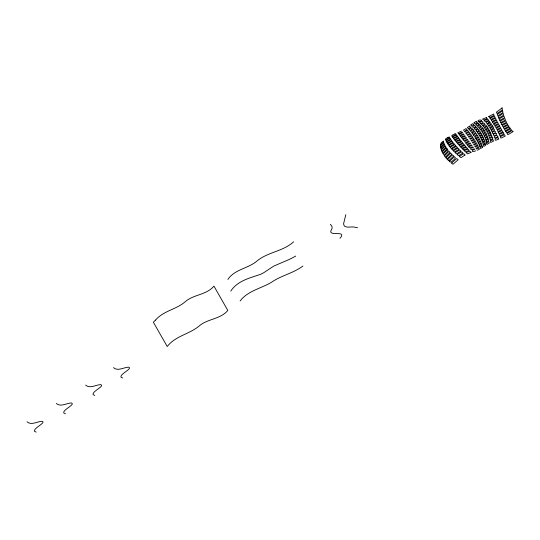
<?xml version="1.0" encoding="UTF-8"?>
<svg xmlns="http://www.w3.org/2000/svg" width="540" height="540" viewBox="0 0 540 540"><rect width="100%" height="100%" fill="white"/><g stroke="black" fill="none" stroke-linecap="round" stroke-linejoin="round"><path stroke-width="0.81" d="M345.796 214.643L343.562 223.898L344.196 225.781A36.443 10.166 -29.7 0 0 345.276 226.564L347.652 227.144L351.925 226.969A44.159 12.319 -29.7 0 1 353.869 227.009L357.581 227.759M227.894 279.45C234.644 269.176 248.36 268.556 257.195 260.867C267.887 251.984 283.169 251.444 293.618 241.805M230.742 291.128C237.452 280.834 249.703 278.012 260.537 274.347A10.017 2.794 -29.7 0 0 263.878 272.619L273.814 266.072L288.441 259.794A32.137 8.964 -29.7 0 0 293.767 257.141L295.745 256.068M339.998 238.316C347.976 229.25 325.978 237.722 331.729 229.257A22.471 6.271 -29.7 0 0 332.141 227.921L331.776 225.943L330.332 224.336M240.131 300.908C248.076 290.642 261.043 288.562 271.492 282.285C281.198 275.434 293.375 273.254 302.926 266.038M447.134 148.878L442.766 153.4A9.059 4.523 50.7 0 1 442.179 152.111L446.31 147.764A7.236 1.573 46.8 0 0 447.134 148.878M449.752 146.772L450.61 146.144A6.244 1.742 -29.7 0 1 452.905 144.767L454.336 144.079A7.945 0.945 46.6 0 1 453.431 142.992L452.007 143.681A6.17 1.721 -29.7 0 0 449.752 145.044L448.922 145.651A7.236 1.573 46.8 0 0 449.752 146.772M481.923 137.909L481.505 138.2A18.671 5.211 -29.7 0 1 480.938 138.591L481.545 139.914A19.946 5.562 -29.7 0 0 482.099 139.536L483.32 138.692A20.014 5.582 -29.7 0 1 483.725 138.416L483.158 137.052A22.343 6.237 -29.7 0 0 482.747 137.336L482.2 137.714M455.753 151.254L454.565 152.091A8.93 1.944 46.8 0 1 453.418 150.95L454.599 150.113A6.554 1.829 -29.7 0 1 457.198 148.622L458.048 148.23A9.295 1.107 46.6 0 0 459.169 149.378L458.615 149.634A6.784 1.89 -29.7 0 0 455.753 151.254M461.477 131.159L457.799 132.725L458.312 133.447A16.72 0.965 50.3 0 0 458.494 133.697L462.274 132.165M462.726 132.759L458.946 134.291A15.275 0.884 50.3 0 0 459.709 135.317L463.583 133.88M454.822 133.981L455.571 133.657L456.091 134.386A16.72 0.965 50.3 0 0 456.273 134.629L452.048 136.431A18.772 2.241 46.6 0 1 451.67 135.797L452.534 135.014A24.934 6.959 -29.7 0 1 454.822 133.981M498.906 132.01L498.245 132.28L498.893 133.664A27.128 7.567 -29.7 0 0 502.821 131.915L502.065 130.619A28.309 7.897 -29.7 0 1 498.906 132.003M492.683 139.847C493.317 139.502 493.925 141.764 492.716 141.568A21.688 6.048 -29.7 0 0 491.812 141.946L490.644 142.479L490.32 140.906A13.21 3.686 -29.7 0 1 492.676 139.86M464.92 135.648L460.985 137.005A13.352 0.769 50.3 0 1 460.181 135.931L464.11 134.568M465.406 136.282L461.471 137.639A11.9 0.689 50.3 0 0 462.328 138.739L466.216 137.389M475.646 150.849L474.842 151.146A24.307 6.784 -29.7 0 1 474.329 151.322C470.738 152.429 471.94 149.58 474.815 149.546M466.763 138.112L462.82 139.394A10.888 0.628 50.3 0 0 463.712 140.522L467.613 139.306M468.146 140.015C461.768 141.021 465.163 143.519 468.848 141.014M472.932 146.853L469.611 147.872A13.385 0.769 50.3 0 1 468.585 146.671L472.122 145.618M473.459 147.555C468.045 148.264 471.11 150.896 474.228 148.743M469.456 141.831L465.635 142.985A10.294 0.594 50.3 0 0 466.587 144.139L470.286 143.039M471.609 144.929L468.072 145.989A11.279 0.648 50.3 0 1 467.093 144.815L470.792 143.714M122.661 377.987L120.953 377.15C119.941 373.808 133.009 368.577 128.642 367.139C123.707 367.322 117.814 371.554 113.501 367.659M94.763 395.435L93.056 394.598C92.043 391.264 105.111 386.033 100.744 384.595C95.809 384.777 89.917 389.002 85.61 385.108M65.434 413.782L63.727 412.945C62.721 409.61 75.782 404.379 71.422 402.941C66.488 403.124 60.588 407.356 56.282 403.454M36.153 432.101L34.445 431.264C33.433 427.93 46.501 422.699 42.134 421.261C37.206 421.443 31.307 425.675 27 421.774M479.885 124.902L480.971 126.056A6.143 1.715 -29.7 0 0 478.73 127.454L477.617 126.272A5.36 1.499 -29.7 0 1 479.885 124.889M475.747 126.461L474.559 125.347A13.52 3.773 -29.7 0 0 473.29 126.286C471.582 126.9 474.221 128.959 474.829 127.13A14.492 4.043 -29.7 0 1 475.747 126.461M469.058 129.384L470.043 130.545A11.401 3.179 -29.7 0 0 472.399 128.925L471.17 127.872A12.879 3.591 -29.7 0 1 469.078 129.391M486.378 117.544L487.249 118.625A22.761 6.352 -29.7 0 1 484.461 119.725C483.86 120.623 481.768 118.847 483.158 118.814A19.285 5.38 -29.7 0 0 486.371 117.558M463.354 130.255L463.3 130.187A6.386 1.782 -29.7 0 0 466.007 128.567L467.026 129.681A6.453 1.802 -29.7 0 1 464.15 131.261M490.03 118.253L490.88 119.401A13.723 3.827 -29.7 0 0 495.079 117.383L494.478 115.999A11.914 3.328 -29.7 0 1 490.03 118.253M472.115 133.103L473.013 134.332A9.329 2.606 -29.7 0 0 475.511 132.725L474.565 131.483A10.071 2.808 -29.7 0 1 472.122 133.117M466.101 133.751L466.047 133.677A6.676 1.863 -29.7 0 0 469.058 132.138L469.996 133.333A6.926 1.931 -29.7 0 1 466.918 134.825L466.803 134.69M465.48 132.948L465.48 132.948A6.676 1.863 -29.7 0 0 468.545 131.477L467.552 130.316A6.453 1.802 -29.7 0 1 464.67 131.902M480.296 129.364L479.372 128.21A6.143 1.715 -29.7 0 1 481.558 126.718L482.551 127.953A6.939 1.937 -29.7 0 0 480.317 129.364M468.221 136.613L468.275 136.688A7.121 1.985 -29.7 0 0 471.407 135.243L470.502 134.008A6.926 1.931 -29.7 0 1 467.417 135.5M487.067 126.745L487.91 128.007M473.519 135.034L474.363 136.276A8.89 2.477 -29.7 0 0 476.881 134.696L476.024 133.427A9.329 2.606 -29.7 0 1 473.526 135.047M474.64 146.151L474.694 146.232A6.311 1.762 -29.7 0 0 477.387 145.044L476.739 143.741A6.737 1.883 -29.7 0 1 473.89 144.983M485.818 129.904L486.601 131.207A9.275 2.585 -29.7 0 1 489.125 130.046L488.403 128.776A9.423 2.626 -29.7 0 0 485.825 129.883M484.441 130.653L485.224 131.956A8.127 2.268 -29.7 0 0 482.983 133.373L482.193 132.071A7.648 2.133 -29.7 0 1 484.434 130.633M477.36 135.412L478.136 136.694A8.64 2.41 -29.7 0 1 475.632 138.254M475.868 148.142L475.922 148.223A5.778 1.613 -29.7 0 0 478.406 147.089L477.792 145.76M475.625 138.247L474.863 137.039A8.89 2.477 -29.7 0 0 477.346 135.412M505.744 131.416L506.534 132.705A19.879 5.542 -29.7 0 0 511.488 129.944L510.557 128.878A21.539 6.008 -29.7 0 1 505.744 131.416M503.219 132.671L504.002 133.967A22.923 6.392 -29.7 0 1 499.912 135.851L499.284 134.433A27.128 7.567 -29.7 0 0 503.219 132.685M499.385 125.692L498.751 124.477A25.171 7.02 -29.7 0 1 494.951 126.056L495.68 127.366L496.321 127.103A27.128 7.567 -29.7 0 0 499.419 125.766M478.204 142.965L478.852 144.261A8.822 2.464 -29.7 0 0 481.113 142.871L480.587 141.514A8.566 2.39 -29.7 0 1 478.211 142.978M479.635 139.448L480.242 140.771A8.566 2.39 -29.7 0 1 477.86 142.236L477.171 140.953A8.525 2.376 -29.7 0 0 479.621 139.448M486.311 134.042L485.636 132.705A8.127 2.268 -29.7 0 0 483.401 134.123L484.056 135.446A8.282 2.308 -29.7 0 1 486.297 134.028M479.783 146.347L479.169 145.024A8.822 2.464 -29.7 0 0 481.43 143.627L481.903 145.031A9.545 2.666 -29.7 0 1 479.79 146.36M497.853 136.742C496.483 132.394 490.698 140.542 497.171 137.025A34.081 9.511 -29.7 0 0 497.853 136.742M500.31 136.647L500.924 138.125A19.393 5.413 -29.7 0 0 505.224 136.067L504.407 134.75A22.923 6.392 -29.7 0 1 500.31 136.64M487.539 136.991L488.018 138.429M489.416 137.7L488.936 136.256A10.625 2.963 -29.7 0 1 491.508 135.081L492.062 136.492A12.501 3.49 -29.7 0 0 489.422 137.673M476.327 148.959A5.778 1.613 -29.7 0 0 478.805 147.832L479.385 149.189A5.191 1.451 -29.7 0 1 477.151 150.275M477.792 145.766A6.311 1.762 -29.7 0 1 475.112 146.947M487.532 136.978A8.107 2.261 -29.7 0 0 485.291 138.375L485.764 139.786A7.695 2.147 -29.7 0 1 488.018 138.416M472.655 143.053A7.04 1.964 -29.7 0 0 475.632 141.77L476.314 143.033A6.737 1.883 -29.7 0 1 473.472 144.275M471.393 141.143A7.196 2.012 -29.7 0 0 474.458 139.813L475.193 141.055A7.04 1.964 -29.7 0 1 472.217 142.351M470.104 139.246A7.223 2.012 -29.7 0 0 473.216 137.862L474.005 139.104A7.196 2.012 -29.7 0 1 470.941 140.447M487.046 126.772A10.199 2.849 -29.7 0 0 484.475 127.886L485.359 129.175A9.423 2.626 -29.7 0 1 487.897 128.027M468.774 137.363A7.121 1.985 -29.7 0 0 471.893 135.925L472.736 137.16A7.223 2.012 -29.7 0 1 469.631 138.557M440.377 144.612L440.377 144.7A17.84 8.91 50.7 0 0 440.377 145.3L443.624 141.764A19.528 4.246 46.8 0 1 443.401 141.068L441.356 142.628L440.377 144.612M440.654 145.733L440.485 145.989A15.309 7.648 50.7 0 0 440.606 147.359L444.177 143.498A15.161 3.294 46.8 0 1 443.732 142.452L440.654 145.733M440.998 147.764L440.802 148.055A12.474 6.23 50.7 0 0 441.092 149.405L444.953 145.274A11.306 2.457 46.8 0 1 444.373 144.194L440.998 147.764M441.585 149.789L441.369 150.1A10.422 5.204 50.7 0 0 441.815 151.423L445.945 147.076A8.728 1.897 46.8 0 1 445.237 145.969L441.585 149.789M443.468 153.725C443.036 157.667 448.369 150.795 448.146 150.248A6.689 1.451 46.8 0 1 447.579 149.553L443.468 153.725M444.731 155.621L444.454 155.979A8.383 4.185 50.7 0 0 445.311 157.181L450.077 152.469A7.135 1.552 46.8 0 1 449.03 151.335L444.731 155.621M446.202 157.457L445.905 157.822A9.504 4.745 50.7 0 0 446.904 158.989L451.818 154.251A8.93 1.944 46.8 0 1 450.671 153.11L446.202 157.457M447.883 159.26L447.572 159.624A11.867 5.926 50.7 0 0 448.706 160.765L453.749 156.053A12.393 2.693 46.8 0 1 452.486 154.892L447.883 159.26M449.773 161.042L449.442 161.406A14.742 7.364 50.7 0 0 450.144 162.041C450.596 163.026 456.644 157.721 455.247 157.356A16.551 3.598 46.8 0 1 454.491 156.695L449.773 161.042M451.872 162.817L451.528 163.175L452.945 164.295L458.183 159.759L456.685 158.531L451.872 162.817M155.554 320.072L153.353 322.191L167.231 346.518C175.338 335.927 189.182 334.247 198.956 326.18C207.32 318.634 220.293 319.484 227.819 310.446L213.941 286.119C206.422 295.164 193.448 294.314 185.085 301.853C176.229 309.541 163.404 310.777 155.554 320.072M502.072 107.899L497.428 111.463A11.954 3.335 -29.7 0 1 496.442 112.104L497.009 113.461A12.852 3.584 -29.7 0 0 499.554 111.834L502.342 109.782L502.072 107.899M469.382 126.137L469.017 126.428A13.082 3.652 -29.7 0 1 467.438 127.629L468.45 128.743A12.879 3.591 -29.7 0 0 470.549 127.231L469.382 126.137M470.894 124.963L471.839 126.252L472.601 125.665A13.52 3.773 -29.7 0 1 473.87 124.72L472.588 123.68A10.78 3.01 -29.7 0 0 471.143 124.774L470.894 124.963M502.585 110.7L499.797 112.752A12.852 3.584 -29.7 0 1 497.245 114.386L497.846 115.756A14.661 4.09 -29.7 0 0 502.585 112.759L502.949 112.509L502.585 110.7M446.661 141.487L446.405 141.676A15.161 3.294 46.8 0 1 445.959 140.636A6.224 1.735 -29.7 0 1 448.436 138.989L450.009 138.166A15.012 1.789 46.6 0 0 450.644 139.131L449.01 139.968A6.136 1.715 -29.7 0 0 446.654 141.487M447.005 142.061L446.749 142.256A11.306 2.457 46.8 0 0 447.336 143.33L447.869 142.938A6.109 1.708 -29.7 0 1 450.05 141.561L451.73 140.724A11.644 1.391 46.6 0 1 450.995 139.712L449.361 140.542A6.136 1.715 -29.7 0 0 446.999 142.061M448.011 143.728L447.748 143.93A8.728 1.897 46.8 0 0 448.457 145.037L449.287 144.43A6.129 1.708 -29.7 0 1 451.258 143.215L452.966 142.378A9.335 1.114 46.6 0 1 452.142 141.325L450.461 142.162A6.109 1.708 -29.7 0 0 448.274 143.532L448.011 143.728M450.549 147.191L450.265 147.4A6.689 1.451 46.8 0 0 450.833 148.095L451.204 148.527L452.371 147.697A6.365 1.775 -29.7 0 1 454.687 146.353L455.827 145.814L455.47 145.415A7.398 0.884 46.6 0 1 454.856 144.707L453.418 145.395A6.244 1.742 -29.7 0 0 451.123 146.779L450.549 147.191M475.2 127.987C473.175 128.682 475.902 130.883 476.671 128.878A18.131 5.062 -29.7 0 1 477.475 128.304L476.381 127.123A14.492 4.043 -29.7 0 0 475.463 127.791L475.2 127.987M452.054 148.952L451.764 149.168A7.135 1.552 46.8 0 0 452.81 150.302L453.985 149.465A6.507 1.816 -29.7 0 1 456.307 148.115L457.434 147.575A7.715 0.918 46.6 0 1 456.388 146.455L455.247 146.995A6.365 1.775 -29.7 0 0 452.932 148.338L452.054 148.952M455.531 152.536L455.233 152.759A12.393 2.693 46.8 0 0 456.496 153.92L457.974 152.894A7.088 1.978 -29.7 0 1 461.032 151.22A12.38 1.478 46.6 0 1 459.83 150.039L459.277 150.296A6.757 1.883 -29.7 0 0 456.712 151.727L455.531 152.536M476.57 130.066L475.875 130.572L476.834 131.807A20.608 5.751 -29.7 0 0 477.259 131.504L478.501 130.606A18.995 5.299 -29.7 0 1 479.048 130.221L478.055 128.986A18.131 5.062 -29.7 0 0 477.252 129.566L476.57 130.066M457.522 154.379L457.225 154.602A16.551 3.598 46.8 0 0 457.981 155.264L458.602 155.79L460.067 154.778A7.391 2.059 -29.7 0 1 463.037 153.117L462.389 152.503A15.889 1.897 46.6 0 1 461.754 151.902A7.088 1.978 -29.7 0 0 458.696 153.576L457.522 154.379M459.689 156.276C459.365 157.187 461.653 158.315 462.335 156.722A7.938 2.214 -29.7 0 1 465.197 155.088L463.826 153.819A7.391 2.059 -29.7 0 0 460.85 155.48L459.689 156.276M478.346 131.814L477.785 132.212A20.608 5.751 -29.7 0 1 477.36 132.516L478.224 133.785A19.838 5.535 -29.7 0 0 478.798 133.38L480.053 132.489A20.52 5.724 -29.7 0 1 480.465 132.199L479.574 130.93A18.995 5.299 -29.7 0 0 479.027 131.315L478.346 131.814M480.107 133.508L479.27 134.109A19.838 5.535 -29.7 0 1 478.697 134.514L479.473 135.797A20.378 5.684 -29.7 0 0 480.188 135.297L481.302 134.514A22.532 6.284 -29.7 0 1 481.714 134.231L480.931 132.928A20.52 5.724 -29.7 0 0 480.519 133.218L480.107 133.508M480.884 135.844L480.6 136.04A20.378 5.684 -29.7 0 1 479.891 136.532L480.58 137.835A18.671 5.211 -29.7 0 0 481.147 137.444L482.389 136.58A22.343 6.237 -29.7 0 1 482.794 136.296L482.126 134.966A22.532 6.284 -29.7 0 0 481.714 135.257L480.884 135.844M482.821 140.029L482.409 140.306A19.946 5.562 -29.7 0 1 481.856 140.684L482.389 142.04A21.188 5.913 -29.7 0 0 482.787 141.77L483.982 140.953A18.002 5.022 -29.7 0 1 484.515 140.596L484.036 139.185A20.014 5.582 -29.7 0 0 483.631 139.462L482.821 140.029M483.982 141.932L483.05 142.567A21.188 5.913 -29.7 0 1 482.652 142.837L483.118 144.234L484.394 143.37A16.119 4.496 -29.7 0 1 485.17 142.857L484.778 141.392A18.002 5.022 -29.7 0 0 484.245 141.75L483.982 141.932M484.232 144.457C482.72 144.626 483.631 147.542 484.704 145.861A13.115 3.659 -29.7 0 1 485.71 145.206L485.393 143.681A16.119 4.496 -29.7 0 0 484.616 144.2L484.232 144.457M482.605 147.258L482.362 147.42A9.693 2.707 -29.7 0 1 480.654 148.5L480.074 147.13A9.545 2.666 -29.7 0 0 482.186 145.807L482.605 147.258M447.95 137.376L447.701 137.518A6.399 1.782 -29.7 0 0 445.379 139.077L445.46 139.388A19.528 4.246 46.8 0 0 445.682 140.083A6.224 1.735 -29.7 0 1 448.16 138.442L449.732 137.619A18.772 2.241 46.6 0 1 449.354 136.984L447.95 137.376M482.558 125.246L481.315 124.173L482.618 123.593A19.109 5.333 -29.7 0 1 483.698 123.167C485.926 123.532 484.171 124.943 482.558 125.246M483.118 125.921L483.955 127.211A4.806 1.343 -29.7 0 1 484.407 126.981L485.521 126.468A16.436 4.583 -29.7 0 1 486.547 126.05L485.69 124.916A16.99 4.739 -29.7 0 0 484.07 125.469L483.118 125.921M490.246 139.955L489.692 138.53A12.501 3.49 -29.7 0 1 492.325 137.342L492.824 138.821L492.446 138.976A15.107 4.212 -29.7 0 0 490.563 139.793L490.246 139.955M480.863 123.464L479.52 122.459L481.052 121.817A23.058 6.433 -29.7 0 1 481.619 121.608C484.225 121.217 482.915 123.316 480.863 123.464M452.695 136.843L452.432 136.971A15.012 1.789 46.6 0 0 453.067 137.936L457.414 136.202A15.275 0.884 50.3 0 1 456.658 135.175L456.138 135.378A29.862 8.33 -29.7 0 0 454.558 136.013L452.695 136.843M479.027 121.797C474.316 119.529 486.749 119.374 479.027 121.797M453.776 138.382L453.506 138.51A11.644 1.391 46.6 0 0 454.241 139.523L458.656 137.842A13.352 0.769 50.3 0 1 457.846 136.769L457.583 136.863A36.74 10.253 -29.7 0 0 456.509 137.255L453.776 138.382M463.813 149.897L463.543 150.019A12.38 1.478 46.6 0 1 462.348 148.838L466.486 147.346A13.385 0.769 50.3 0 0 467.505 148.547L463.813 149.897M464.447 150.593L464.177 150.714A15.889 1.897 46.6 0 0 464.812 151.315L465.46 151.929A8.471 2.363 -29.7 0 1 466.459 151.483L469.206 150.478L468.139 149.243A24.516 6.838 -29.7 0 0 467.208 149.533L464.447 150.593M454.99 139.995L454.714 140.117A9.335 1.114 46.6 0 0 455.537 141.169L459.979 139.536A11.9 0.689 50.3 0 1 459.128 138.436L458.858 138.524A37.024 10.328 -29.7 0 0 458.048 138.8L454.99 139.995M462.017 148.048L461.747 148.163A9.295 1.107 46.6 0 1 460.627 147.022L464.9 145.496A11.279 0.648 50.3 0 0 465.885 146.671L462.017 148.048M456.327 141.662L456.044 141.784A7.945 0.945 46.6 0 0 456.948 142.871L461.376 141.278A10.888 0.628 50.3 0 1 460.485 140.15A41.459 11.563 -29.7 0 0 459.675 140.414L456.327 141.662M460.33 146.239L460.053 146.367A7.715 0.918 46.6 0 1 459.007 145.24L463.381 143.687A10.294 0.594 50.3 0 0 464.326 144.842L460.33 146.239M457.765 143.377L457.475 143.498A7.398 0.884 46.6 0 0 458.048 144.146L458.453 144.599L462.827 143.046L461.902 141.905L457.765 143.377M492.98 133.515L492.19 132.206A25.623 7.148 -29.7 0 1 492.716 131.989C495.848 129.688 496.989 133.245 492.98 133.515M498.508 131.254C497.799 132.138 496.638 129.823 497.826 129.911A29.16 8.134 -29.7 0 0 500.938 128.567L501.674 129.857A28.309 7.897 -29.7 0 1 498.508 131.247M493.324 134.305C493.898 139.064 500.6 130.424 493.324 134.305M497.475 137.876C494.586 137.754 494.019 141.689 497.138 139.766A30.152 8.411 -29.7 0 0 498.771 139.077L498.157 137.592A34.081 9.511 -29.7 0 1 497.475 137.876M497.428 129.161C496.739 130.025 495.531 127.757 496.726 127.852A27.128 7.567 -29.7 0 0 499.824 126.508L500.54 127.818A29.16 8.134 -29.7 0 1 497.428 129.161M492.521 131.153L492.338 131.227A25.623 7.148 -29.7 0 0 491.812 131.443L491.13 130.113A25.009 6.98 -29.7 0 1 491.65 129.897C494.221 127.602 496.22 130.808 492.521 131.153M492.575 126.124L490.043 127.13A27.77 7.749 -29.7 0 0 489.51 127.346L488.666 126.09L491.164 125.105A33.575 9.369 -29.7 0 0 491.805 124.848L492.575 126.124M493.02 126.853L490.482 127.859A27.77 7.749 -29.7 0 0 489.956 128.068L490.718 129.364A25.009 6.98 -29.7 0 1 491.245 129.148L493.756 128.149L493.02 126.853M488.369 125.314L487.269 124.173L489.226 123.424A28.438 7.931 -29.7 0 0 490.523 122.904L491.326 124.146A33.575 9.369 -29.7 0 1 490.691 124.403L488.369 125.314M488.72 122.742C487.424 124.504 484.367 122.168 487.181 121.824A24.806 6.919 -29.7 0 0 489.186 121.028L490.023 122.222A28.438 7.931 -29.7 0 1 488.72 122.742M486.648 121.183C485.872 122.499 483.212 120.589 485.014 120.339A22.761 6.352 -29.7 0 0 487.802 119.239L488.66 120.38A24.806 6.919 -29.7 0 1 486.648 121.176M470.995 152.483L470.799 152.55A11.408 3.186 -29.7 0 0 467.512 153.893L466.135 152.651A13.392 3.74 -29.7 0 1 469.854 151.227L470.995 152.483M476.159 121.635L476.077 121.574A4.144 1.154 -29.7 0 0 473.796 122.864L475.085 123.903A4.678 1.303 -29.7 0 1 477.36 122.56L476.159 121.635M478.13 123.242L478.055 123.181A4.678 1.303 -29.7 0 0 475.787 124.511L476.975 125.631A5.36 1.499 -29.7 0 1 479.237 124.241L478.13 123.242M513 131.632L511.994 130.619A19.879 5.542 -29.7 0 1 507.033 133.38L507.85 134.683A18.542 5.171 -29.7 0 0 512.993 131.632M473.054 129.668L472.986 129.593A11.401 3.179 -29.7 0 1 470.644 131.227L471.569 132.415A10.071 2.808 -29.7 0 0 474.012 130.795L473.054 129.668M488.808 116.539L488.754 116.471A10.847 3.024 -29.7 0 0 493.506 113.947L494.066 115.303A11.914 3.328 -29.7 0 1 489.625 117.551L488.808 116.539M510.091 128.189L509.227 127.042A22.802 6.365 -29.7 0 1 504.515 129.438L505.271 130.727A21.539 6.008 -29.7 0 0 510.091 128.189M483.145 128.736L483.084 128.655A6.939 1.937 -29.7 0 0 480.85 130.072L481.721 131.342A7.648 2.133 -29.7 0 1 483.962 129.904L483.145 128.736M491.346 120.197L491.292 120.123A13.723 3.827 -29.7 0 0 495.497 118.098L496.132 119.468A16.477 4.597 -29.7 0 1 492.129 121.318L491.346 120.197M508.788 126.34L507.998 125.105A22.903 6.386 -29.7 0 1 503.341 127.44L504.077 128.736A22.802 6.365 -29.7 0 0 508.788 126.34M492.595 122.135L492.541 122.053A16.477 4.597 -29.7 0 0 496.544 120.211L497.212 121.574A20.351 5.677 -29.7 0 1 493.351 123.296L492.595 122.135M493.81 124.119L493.763 124.045A20.351 5.677 -29.7 0 0 497.624 122.33L498.312 123.68A25.171 7.02 -29.7 0 1 494.539 125.314L493.81 124.119M476.098 139.043L476.05 138.969A8.64 2.41 -29.7 0 0 478.548 137.417L479.25 138.719A8.525 2.376 -29.7 0 1 476.793 140.231L476.098 139.043M507.587 124.376L506.858 123.046A21.587 6.021 -29.7 0 1 502.214 125.395L502.929 126.704A22.903 6.386 -29.7 0 0 507.587 124.376M489.591 130.862L489.544 130.775A9.275 2.585 -29.7 0 0 487.013 131.936L487.681 133.299A9.646 2.693 -29.7 0 1 490.219 132.131L489.591 130.862M501.808 124.592L501.12 123.289A19.379 5.407 -29.7 0 0 505.811 120.845L506.473 122.276A21.587 6.021 -29.7 0 1 501.822 124.625L501.808 124.592M500.756 122.486L500.074 121.122A17.145 4.786 -29.7 0 0 504.846 118.496L505.44 120.035A19.379 5.407 -29.7 0 1 500.756 122.486M499.736 120.278L499.068 118.908A15.559 4.34 -29.7 0 0 503.975 116.012L504.509 117.653A17.145 4.786 -29.7 0 1 499.73 120.285M490.631 132.968L490.59 132.881A9.646 2.693 -29.7 0 0 488.045 134.048L488.619 135.459A10.625 2.963 -29.7 0 1 491.191 134.278L490.631 132.968M498.757 118.031L498.123 116.654A14.945 4.171 -29.7 0 0 503.206 113.407L503.671 115.142A15.559 4.34 -29.7 0 1 498.764 118.044M484.448 136.303L484.414 136.215A8.282 2.308 -29.7 0 1 486.655 134.798L487.235 136.195A8.107 2.261 -29.7 0 0 484.994 137.585L484.448 136.303M486.041 140.697L486.014 140.603A7.695 2.147 -29.7 0 1 488.268 139.239L488.673 140.751A7.196 2.005 -29.7 0 0 486.412 142.067L486.041 140.697M486.635 143.019L486.614 142.925A7.196 2.005 -29.7 0 1 488.876 141.602L489.2 143.181A6.737 1.883 -29.7 0 0 486.932 144.45L486.635 143.019"/></g></svg>
